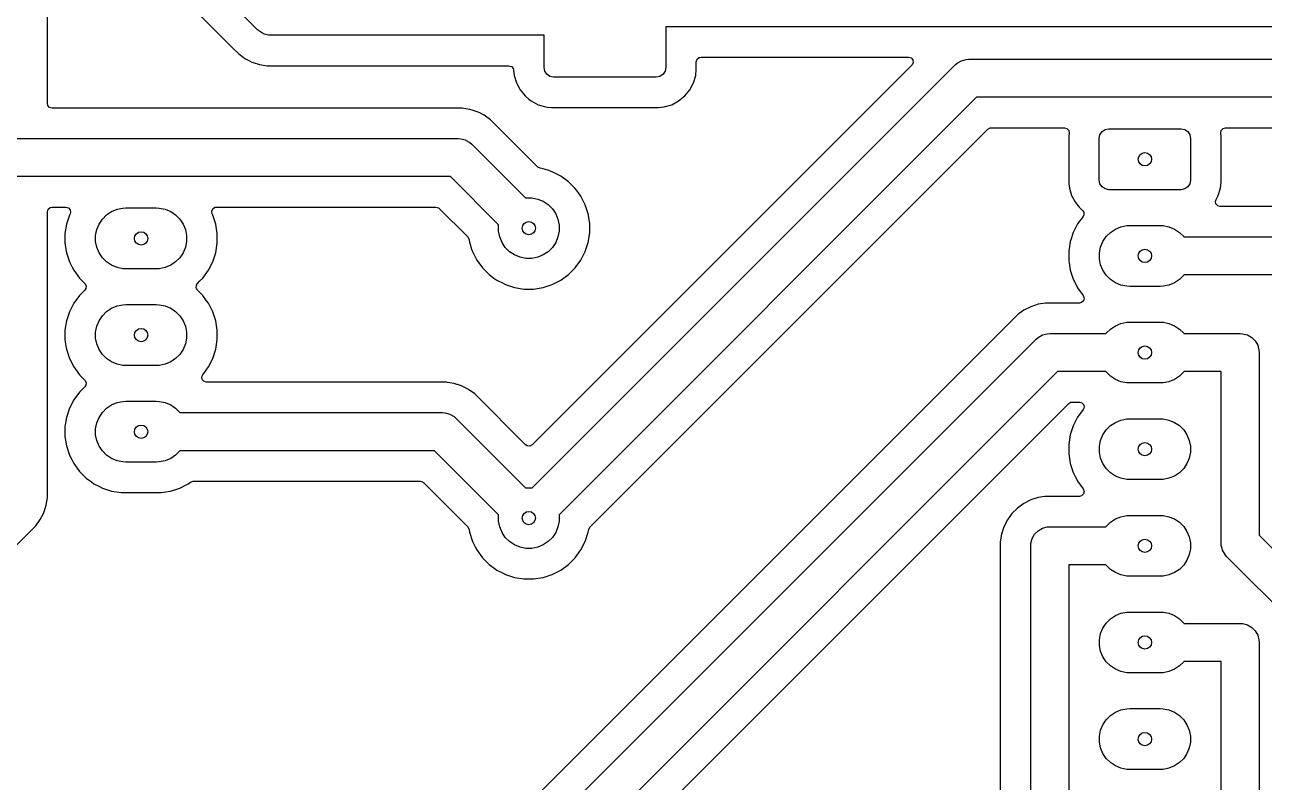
# Model space of a CAD drawing. Extents: x 20 to 124, y -124 to -20.
# Drawn here: x 63.63 to 96.2, y -63.74 to -43.83 of the extents above; entities that cross this region are included whole.
import ezdxf

# ---------------------------------------------------------------- set-up
doc = ezdxf.new("R2010")
doc.units = 0
doc.layers.add('BLACK', color=7, linetype='CONTINUOUS')
doc.layers.add('WHITE', color=7, linetype='CONTINUOUS')

msp = doc.modelspace()

# ---------------------------------------------------------------- linework, layer by layer
at = {"layer": 'BLACK', "linetype": 'CONTINUOUS'}
for p, q in [((69.743047, -43.961054), (59.779347, -33.997353)), ((59.140936, -34.491021), (69.101508, -44.451592)), ((64.2244, -45.8987), (64.2244, -42.086748)), ((69.792211, -44.004169), (69.743047, -43.961054)), ((102.430494, -43.8823), (80.475, -43.8823)), ((80.475, -43.8823), (80.475, -44.9575)), ((69.792219, -44.004177), (69.792211, -44.004169)), ((69.905258, -44.06944), (69.792219, -44.004177)), ((69.931901, -44.076579), (69.905258, -44.06944)), ((70.031337, -44.103223), (69.931901, -44.076579)), ((70.031352, -44.103223), (70.031337, -44.103223)), ((70.0966, -44.1075), (70.031352, -44.103223)), ((77.275, -44.1075), (70.0966, -44.1075)), ((77.275, -44.9575), (77.275, -44.1075)), ((69.101508, -44.451592), (69.101522, -44.451607)), ((69.101522, -44.451607), (69.104633, -44.454718)), ((69.104633, -44.454718), (69.104634, -44.454719)), ((69.104634, -44.454719), (69.249381, -44.599466)), ((69.249381, -44.599466), (69.249384, -44.599468)), ((69.249384, -44.599468), (69.249388, -44.599472)), ((69.249388, -44.599472), (69.364081, -44.6828)), ((69.364081, -44.6828), (69.41499, -44.719787)), ((69.41499, -44.719787), (69.53422, -44.780538)), ((69.53422, -44.780538), (69.597381, -44.812721)), ((69.597381, -44.812721), (69.597384, -44.812722)), ((69.597384, -44.812722), (69.633471, -44.824447)), ((69.633471, -44.824447), (69.792066, -44.875977)), ((69.792066, -44.875977), (69.994248, -44.908)), ((69.994248, -44.908), (69.994249, -44.908)), ((69.994249, -44.908), (70.198952, -44.908)), ((70.198952, -44.908), (76.352155, -44.908)), ((76.352155, -44.908), (76.419194, -44.927685)), ((76.419194, -44.927685), (76.464949, -44.980489)), ((76.962278, -56.003115), (88.080146, -44.885247)), ((86.938834, -44.894481), (76.96268, -54.870633)), ((81.2755, -44.8068), (81.295185, -44.739761)), ((81.2755, -45.009108), (81.2755, -44.8068)), ((81.295185, -44.739761), (81.347989, -44.694006)), ((81.347989, -44.694006), (81.3995, -44.6828)), ((81.3995, -44.6828), (86.851153, -44.6828)), ((86.851153, -44.6828), (86.918192, -44.702485)), ((86.918192, -44.702485), (86.963947, -44.755289)), ((86.944866, -44.888003), (86.938834, -44.894481)), ((86.973891, -44.824447), (86.944866, -44.888003)), ((86.963947, -44.755289), (86.973891, -44.824447)), ((88.080146, -44.885247), (88.12931, -44.842131)), ((88.12931, -44.842131), (88.129319, -44.842123)), ((88.129319, -44.842123), (88.242358, -44.77686)), ((88.242358, -44.77686), (88.368437, -44.743077)), ((88.368437, -44.743077), (88.368452, -44.743077)), ((88.368452, -44.743077), (88.4337, -44.7388)), ((88.4337, -44.7388), (101.9461, -44.7388)), ((76.464949, -44.980489), (76.475558, -45.019846)), ((76.475558, -45.019846), (76.489699, -45.163432)), ((76.489699, -45.163432), (76.4897, -45.163434)), ((76.4897, -45.163434), (76.549768, -45.361454)), ((77.29403, -45.053171), (77.275, -44.9575)), ((77.348223, -45.134277), (77.29403, -45.053171)), ((77.429329, -45.18847), (77.348223, -45.134277)), ((77.525, -45.2075), (77.429329, -45.18847)), ((80.225, -45.2075), (77.525, -45.2075)), ((80.320671, -45.18847), (80.225, -45.2075)), ((80.401777, -45.134277), (80.320671, -45.18847)), ((80.45597, -45.053171), (80.401777, -45.134277)), ((80.475, -44.9575), (80.45597, -45.053171)), ((81.200232, -45.361454), (81.2603, -45.163434)), ((81.2603, -45.163434), (81.2755, -45.009108)), ((76.549768, -45.361454), (76.647315, -45.54395)), ((76.647315, -45.54395), (76.647317, -45.543952)), ((76.647317, -45.543952), (76.778589, -45.70391)), ((80.97141, -45.70391), (81.102685, -45.54395)), ((81.102685, -45.54395), (81.200232, -45.361454)), ((64.235606, -45.950211), (64.2244, -45.8987)), ((76.778589, -45.70391), (76.875209, -45.783202)), ((76.875209, -45.783202), (76.93855, -45.835185)), ((76.93855, -45.835185), (77.121046, -45.932732)), ((88.640807, -45.7388), (77.669384, -56.710221)), ((80.628954, -45.932732), (80.81145, -45.835185)), ((80.81145, -45.835185), (80.97141, -45.70391)), ((101.738994, -45.7388), (88.640807, -45.7388)), ((64.281361, -46.003015), (64.235606, -45.950211)), ((64.3484, -46.0227), (64.281361, -46.003015)), ((75.123051, -46.0227), (64.3484, -46.0227)), ((75.123052, -46.0227), (75.123051, -46.0227)), ((75.16992, -46.030123), (75.123052, -46.0227)), ((75.325232, -46.054722), (75.16992, -46.030123)), ((75.325235, -46.054723), (75.325232, -46.054722)), ((75.388096, -46.075148), (75.325235, -46.054723)), ((75.519919, -46.11798), (75.388096, -46.075148)), ((75.584214, -46.15074), (75.519919, -46.11798)), ((75.702311, -46.210913), (75.584214, -46.15074)), ((75.867919, -46.331234), (75.702311, -46.210913)), ((77.121046, -45.932732), (77.319066, -45.9928)), ((77.319066, -45.9928), (77.319065, -45.9928)), ((77.319065, -45.9928), (77.357647, -45.9966)), ((77.357647, -45.9966), (77.473392, -46.008)), ((77.473392, -46.008), (77.473395, -46.008)), ((77.473395, -46.008), (80.276605, -46.008)), ((80.276605, -46.008), (80.276608, -46.008)), ((80.276608, -46.008), (80.430934, -45.9928)), ((80.430934, -45.9928), (80.628954, -45.932732)), ((75.867921, -46.331236), (75.867919, -46.331234)), ((77.106408, -47.569723), (75.867921, -46.331236)), ((78.482757, -57.028926), (88.936066, -46.575619)), ((88.936066, -46.575619), (88.997389, -46.542134)), ((88.997389, -46.542134), (89.023747, -46.5393)), ((89.023747, -46.5393), (90.950005, -46.5393)), ((90.950005, -46.5393), (91.017044, -46.558985)), ((91.017044, -46.558985), (91.062799, -46.611789)), ((92.019329, -46.58653), (92.115, -46.5675)), ((92.115, -46.5675), (94.015, -46.5675)), ((94.015, -46.5675), (94.110671, -46.58653)), ((95.069611, -46.606808), (95.117675, -46.556098)), ((95.117675, -46.556098), (95.179995, -46.5393)), ((95.179995, -46.5393), (98.708356, -46.5393)), ((63.4239, -46.8232), (75.0207, -46.8232)), ((75.0207, -46.8232), (75.085948, -46.827477)), ((75.085948, -46.827477), (75.085963, -46.827477)), ((75.085963, -46.827477), (75.207284, -46.859985)), ((75.207284, -46.859985), (75.212042, -46.86126)), ((75.212042, -46.86126), (75.325081, -46.926523)), ((91.062799, -46.611789), (91.073407, -46.675452)), ((91.073407, -46.675452), (91.0645, -46.765892)), ((91.0645, -46.765892), (91.0645, -47.969108)), ((91.865, -46.8175), (91.88403, -46.721829)), ((91.865, -47.9175), (91.865, -46.8175)), ((91.88403, -46.721829), (91.938223, -46.640723)), ((91.938223, -46.640723), (92.019329, -46.58653)), ((94.110671, -46.58653), (94.191777, -46.640723)), ((94.191777, -46.640723), (94.24597, -46.721829)), ((94.24597, -46.721829), (94.265, -46.8175)), ((94.265, -46.8175), (94.265, -47.9175)), ((95.056592, -46.675452), (95.069611, -46.606808)), ((95.0655, -46.765892), (95.056592, -46.675452)), ((95.0655, -47.969108), (95.0655, -46.765892)), ((75.325081, -46.926523), (75.325096, -46.926538)), ((75.325096, -46.926538), (75.374253, -46.969647)), ((75.374253, -46.969647), (76.787721, -48.383115)), ((74.813594, -47.8232), (63.4239, -47.8232)), ((76.080615, -49.090221), (74.813594, -47.8232)), ((77.111555, -47.574585), (77.106408, -47.569723)), ((77.174689, -47.604515), (77.111555, -47.574585)), ((77.249783, -47.616409), (77.174689, -47.604515)), ((77.369582, -47.655334), (77.249783, -47.616409)), ((77.489379, -47.694259), (77.369582, -47.655334)), ((77.713845, -47.80863), (77.489379, -47.694259)), ((77.713847, -47.808631), (77.713845, -47.80863)), ((77.713848, -47.808632), (77.713847, -47.808631)), ((77.917649, -47.956701), (77.713848, -47.808632)), ((77.917654, -47.956705), (77.917649, -47.956701)), ((78.095794, -48.134845), (77.917654, -47.956705)), ((78.095798, -48.13485), (78.095794, -48.134845)), ((78.157776, -48.220156), (78.095798, -48.13485)), ((91.0645, -47.969108), (91.069153, -48.016345)), ((91.069153, -48.016345), (91.079699, -48.123432)), ((91.079699, -48.123432), (91.0797, -48.123434)), ((91.0797, -48.123434), (91.139768, -48.321454)), ((91.88403, -48.013171), (91.865, -47.9175)), ((91.938223, -48.094277), (91.88403, -48.013171)), ((92.019329, -48.14847), (91.938223, -48.094277)), ((92.115, -48.1675), (92.019329, -48.14847)), ((94.015, -48.1675), (92.115, -48.1675)), ((94.110671, -48.14847), (94.015, -48.1675)), ((94.191777, -48.094277), (94.110671, -48.14847)), ((94.24597, -48.013171), (94.191777, -48.094277)), ((94.265, -47.9175), (94.24597, -48.013171)), ((94.990232, -48.321454), (95.0503, -48.123434)), ((95.0503, -48.123434), (95.0655, -47.969108)), ((76.787721, -48.383115), (76.796586, -48.381352)), ((76.796586, -48.381352), (76.953414, -48.381352)), ((76.953414, -48.381352), (77.107228, -48.411948)), ((77.107228, -48.411948), (77.252117, -48.471963)), ((77.252117, -48.471963), (77.382515, -48.559092)), ((78.24387, -48.338655), (78.157776, -48.220156)), ((78.287634, -48.424547), (78.24387, -48.338655)), ((78.358239, -48.563116), (78.287634, -48.424547)), ((91.139768, -48.321454), (91.237315, -48.50395)), ((91.237315, -48.50395), (91.335591, -48.6237)), ((94.921748, -48.465353), (94.935128, -48.424547)), ((94.931692, -48.534511), (94.921748, -48.465353)), ((94.935128, -48.424547), (94.99023, -48.321458)), ((94.99023, -48.321458), (94.990231, -48.321456)), ((94.990231, -48.321456), (94.990232, -48.321454)), ((64.2244, -48.7477), (64.244085, -48.680661)), ((64.2244, -56.054148), (64.2244, -48.7477)), ((64.244085, -48.680661), (64.296889, -48.634906)), ((64.296889, -48.634906), (64.3484, -48.6237)), ((64.3484, -48.6237), (64.706114, -48.6237)), ((64.706114, -48.6237), (64.773153, -48.643385)), ((64.801761, -48.833113), (64.72391, -49.072714)), ((64.773153, -48.643385), (64.818908, -48.696189)), ((64.816599, -48.803994), (64.801761, -48.833113)), ((64.828852, -48.765347), (64.816599, -48.803994)), ((64.818908, -48.696189), (64.828852, -48.765347)), ((65.666592, -48.939985), (65.777485, -48.829092)), ((65.777485, -48.829092), (65.907883, -48.741963)), ((65.907883, -48.741963), (66.052772, -48.681948)), ((66.052772, -48.681948), (66.206586, -48.651352)), ((66.206586, -48.651352), (66.285, -48.6475)), ((66.285, -48.6475), (67.085, -48.6475)), ((67.085, -48.6475), (67.163414, -48.651352)), ((67.163414, -48.651352), (67.317228, -48.681948)), ((67.317228, -48.681948), (67.462117, -48.741963)), ((67.462117, -48.741963), (67.592515, -48.829092)), ((67.592515, -48.829092), (67.703408, -48.939985)), ((68.540505, -48.735325), (68.566782, -48.670585)), ((68.553401, -48.803994), (68.540505, -48.735325)), ((68.568238, -48.833113), (68.553401, -48.803994)), ((68.566782, -48.670585), (68.623889, -48.630328)), ((68.568239, -48.833118), (68.568238, -48.833113)), ((68.568241, -48.833121), (68.568239, -48.833118)), ((68.64609, -49.072715), (68.568241, -48.833121)), ((68.623889, -48.630328), (68.663886, -48.6237)), ((68.663886, -48.6237), (74.430653, -48.6237)), ((74.430653, -48.6237), (74.497692, -48.643385)), ((74.497692, -48.643385), (74.518334, -48.660019)), ((74.518334, -48.660019), (75.267223, -49.408908)), ((77.382515, -48.559092), (77.493408, -48.669985)), ((77.493408, -48.669985), (77.580537, -48.800383)), ((77.580537, -48.800383), (77.640552, -48.945272)), ((78.358239, -48.563118), (78.358239, -48.563116)), ((78.358241, -48.563121), (78.358239, -48.563118)), ((78.43609, -48.802715), (78.358241, -48.563121)), ((78.4755, -49.051538), (78.43609, -48.802715)), ((91.335591, -48.6237), (91.36859, -48.66391)), ((91.36859, -48.66391), (91.417049, -48.70368)), ((91.417049, -48.70368), (91.456383, -48.761426)), ((91.458254, -48.83127), (91.438703, -48.872418)), ((91.456383, -48.761426), (91.458254, -48.83127)), ((94.977447, -48.587315), (94.931692, -48.534511)), ((95.044486, -48.607), (94.977447, -48.587315)), ((98.963858, -48.607), (95.044486, -48.607)), ((64.72391, -49.072714), (64.6845, -49.321538)), ((65.519448, -49.215272), (65.579463, -49.070383)), ((65.579463, -49.070383), (65.666592, -48.939985)), ((67.703408, -48.939985), (67.790537, -49.070383)), ((67.790537, -49.070383), (67.850552, -49.215272)), ((68.6855, -49.321538), (68.64609, -49.072715)), ((76.078852, -49.099086), (76.080615, -49.090221)), ((76.078852, -49.255914), (76.078852, -49.099086)), ((77.640552, -48.945272), (77.671148, -49.099086)), ((77.671148, -49.099086), (77.671148, -49.255914)), ((78.4755, -49.303462), (78.4755, -49.051538)), ((91.296129, -49.068655), (91.18176, -49.293116)), ((91.438703, -48.872418), (91.296129, -49.068655)), ((92.287883, -49.201963), (92.432772, -49.141948)), ((92.432772, -49.141948), (92.586586, -49.111352)), ((92.586586, -49.111352), (92.665, -49.1075)), ((92.665, -49.1075), (93.465, -49.1075)), ((93.465, -49.1075), (93.543414, -49.111352)), ((93.543414, -49.111352), (93.697228, -49.141948)), ((93.697228, -49.141948), (93.842117, -49.201963)), ((64.6845, -49.321538), (64.6845, -49.573461)), ((65.488852, -49.369086), (65.519448, -49.215272)), ((65.488852, -49.525914), (65.488852, -49.369086)), ((67.850552, -49.215272), (67.881148, -49.369086)), ((67.881148, -49.369086), (67.881148, -49.525914)), ((68.6855, -49.573462), (68.6855, -49.321538)), ((75.267223, -49.408908), (75.300708, -49.470231)), ((75.300708, -49.470231), (75.302015, -49.477189)), ((75.302015, -49.477189), (75.313909, -49.552283)), ((76.109448, -49.409728), (76.078852, -49.255914)), ((76.169463, -49.554617), (76.109448, -49.409728)), ((77.640552, -49.409728), (77.580537, -49.554617)), ((77.671148, -49.255914), (77.640552, -49.409728)), ((78.43609, -49.552285), (78.4755, -49.303462)), ((91.120377, -49.482034), (91.10391, -49.532715)), ((91.18176, -49.293116), (91.120377, -49.482034)), ((91.959463, -49.530383), (92.046592, -49.399985)), ((92.046592, -49.399985), (92.157485, -49.289092)), ((92.157485, -49.289092), (92.287883, -49.201963)), ((93.842117, -49.201963), (93.972515, -49.289092)), ((93.972515, -49.289092), (94.083408, -49.399985)), ((94.083408, -49.399985), (94.088429, -49.4075)), ((94.088429, -49.4075), (99.661571, -49.4075)), ((64.6845, -49.573461), (64.72391, -49.822285)), ((64.72391, -49.822285), (64.80176, -50.061883)), ((65.519448, -49.679728), (65.488852, -49.525914)), ((65.579463, -49.824617), (65.519448, -49.679728)), ((65.666592, -49.955015), (65.579463, -49.824617)), ((67.790537, -49.824617), (67.703408, -49.955015)), ((67.850552, -49.679728), (67.790537, -49.824617)), ((67.881148, -49.525914), (67.850552, -49.679728)), ((68.568241, -50.061879), (68.64609, -49.822285)), ((68.64609, -49.822285), (68.6855, -49.573462)), ((75.313909, -49.552283), (75.320791, -49.573462)), ((75.320791, -49.573462), (75.371827, -49.730536)), ((75.371827, -49.730536), (75.39176, -49.791881)), ((75.39176, -49.791881), (75.506132, -50.016348)), ((76.256592, -49.685015), (76.169463, -49.554617)), ((76.367485, -49.795908), (76.256592, -49.685015)), ((76.497883, -49.883037), (76.367485, -49.795908)), ((77.382515, -49.795908), (77.252117, -49.883037)), ((77.493408, -49.685015), (77.382515, -49.795908)), ((77.580537, -49.554617), (77.493408, -49.685015)), ((78.24387, -50.016345), (78.358241, -49.791879)), ((78.358241, -49.791879), (78.43609, -49.552285)), ((91.10391, -49.532715), (91.0645, -49.781538)), ((91.0645, -49.781538), (91.0645, -50.033462)), ((91.868852, -49.829086), (91.899448, -49.675272)), ((91.868852, -49.985914), (91.868852, -49.829086)), ((91.899448, -49.675272), (91.959463, -49.530383)), ((64.80176, -50.061883), (64.873884, -50.203432)), ((65.777485, -50.065908), (65.666592, -49.955015)), ((65.907883, -50.153037), (65.777485, -50.065908)), ((66.052772, -50.213052), (65.907883, -50.153037)), ((67.462117, -50.153037), (67.317228, -50.213052)), ((67.592515, -50.065908), (67.462117, -50.153037)), ((67.703408, -49.955015), (67.592515, -50.065908)), ((68.45387, -50.286345), (68.568241, -50.061879)), ((75.506132, -50.016348), (75.654201, -50.220149)), ((76.642772, -49.943052), (76.497883, -49.883037)), ((76.796586, -49.973648), (76.642772, -49.943052)), ((76.953414, -49.973648), (76.796586, -49.973648)), ((77.107228, -49.943052), (76.953414, -49.973648)), ((77.252117, -49.883037), (77.107228, -49.943052)), ((78.095793, -50.220156), (78.24387, -50.016345)), ((91.0645, -50.033462), (91.073284, -50.088923)), ((91.073284, -50.088923), (91.10391, -50.282285)), ((91.899448, -50.139728), (91.868852, -49.985914)), ((91.959463, -50.284617), (91.899448, -50.139728)), ((64.873884, -50.203432), (64.914061, -50.282285)), ((64.914061, -50.282285), (64.916132, -50.286348)), ((64.916132, -50.286348), (65.064201, -50.490149)), ((66.206586, -50.243648), (66.052772, -50.213052)), ((66.285, -50.2475), (66.206586, -50.243648)), ((67.085, -50.2475), (66.285, -50.2475)), ((67.163414, -50.243648), (67.085, -50.2475)), ((67.317228, -50.213052), (67.163414, -50.243648)), ((68.305793, -50.490156), (68.45387, -50.286345)), ((75.654201, -50.220149), (75.654205, -50.220154)), ((75.654205, -50.220154), (75.832345, -50.398294)), ((75.832345, -50.398294), (75.83235, -50.398298)), ((75.83235, -50.398298), (75.958773, -50.490149)), ((77.713845, -50.54637), (77.917656, -50.398293)), ((77.917656, -50.398293), (78.095793, -50.220156)), ((91.10391, -50.282285), (91.18176, -50.521883)), ((92.046592, -50.415015), (91.959463, -50.284617)), ((92.157485, -50.525908), (92.046592, -50.415015)), ((94.083408, -50.415015), (93.972515, -50.525908)), ((94.088429, -50.4075), (94.083408, -50.415015)), ((98.368794, -50.4075), (94.088429, -50.4075)), ((65.064201, -50.490149), (65.064205, -50.490154)), ((65.064205, -50.490154), (65.20387, -50.629819)), ((65.20387, -50.805181), (65.064205, -50.944845)), ((65.20387, -50.629819), (65.237355, -50.691142)), ((65.232371, -50.760834), (65.20387, -50.805181)), ((65.237355, -50.691142), (65.232371, -50.760834)), ((68.132645, -50.743858), (68.137629, -50.674166)), ((68.16613, -50.805181), (68.132645, -50.743858)), ((68.137629, -50.674166), (68.16613, -50.629819)), ((68.16613, -50.629819), (68.223, -50.572949)), ((68.305794, -50.944845), (68.16613, -50.805181)), ((68.223, -50.572949), (68.305793, -50.490156)), ((75.958773, -50.490149), (76.036155, -50.54637)), ((76.036155, -50.54637), (76.179184, -50.619247)), ((76.179184, -50.619247), (76.260616, -50.660739)), ((76.260616, -50.660739), (76.260618, -50.660739)), ((76.260618, -50.660739), (76.260621, -50.660741)), ((76.260621, -50.660741), (76.500215, -50.73859)), ((76.500215, -50.73859), (76.749038, -50.778)), ((76.749038, -50.778), (76.749039, -50.778)), ((76.749039, -50.778), (77.000961, -50.778)), ((77.000961, -50.778), (77.000962, -50.778)), ((77.000962, -50.778), (77.249785, -50.73859)), ((77.249785, -50.73859), (77.489379, -50.660741)), ((77.489379, -50.660741), (77.713845, -50.54637)), ((91.18176, -50.521883), (91.236757, -50.629819)), ((91.236757, -50.629819), (91.294889, -50.74391)), ((91.294889, -50.74391), (91.296132, -50.746348)), ((91.296132, -50.746348), (91.444176, -50.950115)), ((92.287883, -50.613037), (92.157485, -50.525908)), ((92.432772, -50.673052), (92.287883, -50.613037)), ((92.586586, -50.703648), (92.432772, -50.673052)), ((92.665, -50.7075), (92.586586, -50.703648)), ((93.465, -50.7075), (92.665, -50.7075)), ((93.543414, -50.703648), (93.465, -50.7075)), ((93.697228, -50.673052), (93.543414, -50.703648)), ((93.842117, -50.613037), (93.697228, -50.673052)), ((93.972515, -50.525908), (93.842117, -50.613037)), ((65.064201, -50.94485), (64.916132, -51.148651)), ((65.064205, -50.944845), (65.064201, -50.94485)), ((68.305798, -50.94485), (68.305794, -50.944845)), ((68.406877, -51.083975), (68.305798, -50.94485)), ((68.45387, -51.148655), (68.406877, -51.083975)), ((91.401724, -51.13267), (91.343858, -51.147)), ((91.45183, -51.083975), (91.401724, -51.13267)), ((91.444176, -50.950115), (91.467656, -51.015921)), ((91.467656, -51.015921), (91.45183, -51.083975)), ((64.774981, -51.455534), (64.72391, -51.612715)), ((64.80176, -51.373116), (64.774981, -51.455534)), ((64.916132, -51.148651), (64.80176, -51.373116)), ((65.666592, -51.479985), (65.777485, -51.369092)), ((65.777485, -51.369092), (65.907883, -51.281963)), ((65.907883, -51.281963), (66.052772, -51.221948)), ((66.052772, -51.221948), (66.206586, -51.191352)), ((66.206586, -51.191352), (66.285, -51.1875)), ((66.285, -51.1875), (67.085, -51.1875)), ((67.085, -51.1875), (67.163414, -51.191352)), ((67.163414, -51.191352), (67.317228, -51.221948)), ((67.317228, -51.221948), (67.462117, -51.281963)), ((67.462117, -51.281963), (67.592515, -51.369092)), ((67.592515, -51.369092), (67.703408, -51.479985)), ((68.514764, -51.268166), (68.45387, -51.148655)), ((68.568239, -51.373116), (68.514764, -51.268166)), ((68.568239, -51.373118), (68.568239, -51.373116)), ((68.568241, -51.373121), (68.568239, -51.373118)), ((68.64609, -51.612715), (68.568241, -51.373121)), ((89.716084, -51.45553), (73.749236, -67.422378)), ((89.76397, -51.420741), (89.716084, -51.45553)), ((89.763971, -51.42074), (89.76397, -51.420741)), ((89.881686, -51.335215), (89.763971, -51.42074)), ((90.064076, -51.242281), (89.881686, -51.335215)), ((90.258765, -51.179022), (90.064076, -51.242281)), ((90.450499, -51.148655), (90.258765, -51.179022)), ((90.460948, -51.147), (90.450499, -51.148655)), ((91.343858, -51.147), (90.460948, -51.147)), ((64.72391, -51.612715), (64.6845, -51.861538)), ((65.488852, -51.909086), (65.519448, -51.755272)), ((65.519448, -51.755272), (65.579463, -51.610383)), ((65.579463, -51.610383), (65.666592, -51.479985)), ((67.703408, -51.479985), (67.790537, -51.610383)), ((67.790537, -51.610383), (67.850552, -51.755272)), ((67.850552, -51.755272), (67.881148, -51.909086)), ((68.6855, -51.861538), (68.64609, -51.612715)), ((92.157485, -51.829092), (92.287883, -51.741963)), ((92.287883, -51.741963), (92.432772, -51.681948)), ((92.432772, -51.681948), (92.586586, -51.651352)), ((92.586586, -51.651352), (92.665, -51.6475)), ((92.665, -51.6475), (93.465, -51.6475)), ((93.465, -51.6475), (93.543414, -51.651352)), ((93.543414, -51.651352), (93.697228, -51.681948)), ((93.697228, -51.681948), (93.842117, -51.741963)), ((93.842117, -51.741963), (93.972515, -51.829092)), ((64.6845, -51.861538), (64.6845, -52.113462)), ((64.6845, -52.113462), (64.709378, -52.270534)), ((65.488852, -52.065914), (65.488852, -51.909086)), ((65.519448, -52.219728), (65.488852, -52.065914)), ((67.881148, -52.065914), (67.850552, -52.219728)), ((67.881148, -51.909086), (67.881148, -52.065914)), ((68.64609, -52.362285), (68.6855, -52.113462)), ((68.6855, -52.113462), (68.6855, -51.861538)), ((74.387647, -67.916047), (90.209746, -52.093947)), ((90.209746, -52.093947), (90.25891, -52.050831)), ((90.25891, -52.050831), (90.258919, -52.050823)), ((90.258919, -52.050823), (90.371958, -51.98556)), ((90.371958, -51.98556), (90.498037, -51.951777)), ((90.498037, -51.951777), (90.498052, -51.951777)), ((90.498052, -51.951777), (90.5633, -51.9475)), ((90.5633, -51.9475), (92.041571, -51.9475)), ((92.041571, -51.9475), (92.046592, -51.939985)), ((92.046592, -51.939985), (92.157485, -51.829092)), ((93.972515, -51.829092), (94.083408, -51.939985)), ((94.083408, -51.939985), (94.088429, -51.9475)), ((94.088429, -51.9475), (95.5667, -51.9475)), ((95.5667, -51.9475), (95.631963, -51.951778)), ((95.631963, -51.951778), (95.758042, -51.98556)), ((95.758042, -51.98556), (95.871081, -52.050823)), ((95.871081, -52.050823), (95.963377, -52.143119)), ((64.709378, -52.270534), (64.72391, -52.362285)), ((64.72391, -52.362285), (64.80176, -52.601883)), ((65.579463, -52.364617), (65.519448, -52.219728)), ((65.666592, -52.495015), (65.579463, -52.364617)), ((67.790537, -52.364617), (67.703408, -52.495015)), ((67.850552, -52.219728), (67.790537, -52.364617)), ((68.568241, -52.601879), (68.64609, -52.362285)), ((95.963377, -52.143119), (96.02864, -52.256158)), ((96.02864, -52.256158), (96.062422, -52.382237)), ((96.062422, -52.382237), (96.0667, -52.4475)), ((64.80176, -52.601883), (64.916132, -52.826348)), ((65.777485, -52.605908), (65.666592, -52.495015)), ((65.907883, -52.693037), (65.777485, -52.605908)), ((66.052772, -52.753052), (65.907883, -52.693037)), ((66.206586, -52.783648), (66.052772, -52.753052)), ((67.317228, -52.753052), (67.163414, -52.783648)), ((67.462117, -52.693037), (67.317228, -52.753052)), ((67.592515, -52.605908), (67.462117, -52.693037)), ((67.703408, -52.495015), (67.592515, -52.605908)), ((68.45387, -52.826345), (68.568241, -52.601879)), ((96.0667, -52.4475), (96.0667, -57.243793)), ((64.916132, -52.826348), (65.064201, -53.030149)), ((65.064201, -53.030149), (65.064205, -53.030154)), ((65.064205, -53.030154), (65.20387, -53.169819)), ((66.285, -52.7875), (66.206586, -52.783648)), ((67.085, -52.7875), (66.285, -52.7875)), ((67.163414, -52.783648), (67.085, -52.7875)), ((68.283404, -53.085353), (68.305824, -53.030115)), ((68.293348, -53.154511), (68.283404, -53.085353)), ((68.305824, -53.030115), (68.394103, -52.908606)), ((68.394103, -52.908606), (68.45387, -52.826345)), ((90.770407, -52.9475), (75.2412, -68.476706)), ((92.041571, -52.9475), (90.770407, -52.9475)), ((92.046592, -52.955015), (92.041571, -52.9475)), ((92.157485, -53.065908), (92.046592, -52.955015)), ((92.287883, -53.153037), (92.157485, -53.065908)), ((93.972515, -53.065908), (93.842117, -53.153037)), ((94.083408, -52.955015), (93.972515, -53.065908)), ((94.088429, -52.9475), (94.083408, -52.955015)), ((95.0667, -52.9475), (94.088429, -52.9475)), ((95.0667, -57.4509), (95.0667, -52.9475)), ((65.20387, -53.345181), (65.064205, -53.484845)), ((65.20387, -53.169819), (65.237355, -53.231142)), ((65.232371, -53.300834), (65.20387, -53.345181)), ((65.237355, -53.231142), (65.232371, -53.300834)), ((68.339103, -53.207315), (68.293348, -53.154511)), ((68.406142, -53.227), (68.339103, -53.207315)), ((74.707351, -53.227), (68.406142, -53.227)), ((74.707352, -53.227), (74.707351, -53.227)), ((74.733503, -53.231142), (74.707352, -53.227)), ((74.909532, -53.259022), (74.733503, -53.231142)), ((74.985968, -53.283858), (74.909532, -53.259022)), ((74.998716, -53.288), (74.985968, -53.283858)), ((75.104219, -53.32228), (74.998716, -53.288)), ((75.171124, -53.35637), (75.104219, -53.32228)), ((75.286611, -53.415213), (75.171124, -53.35637)), ((75.452219, -53.535534), (75.286611, -53.415213)), ((92.432772, -53.213052), (92.287883, -53.153037)), ((92.586586, -53.243648), (92.432772, -53.213052)), ((92.665, -53.2475), (92.586586, -53.243648)), ((93.465, -53.2475), (92.665, -53.2475)), ((93.543414, -53.243648), (93.465, -53.2475)), ((93.697228, -53.213052), (93.543414, -53.243648)), ((93.842117, -53.153037), (93.697228, -53.213052)), ((64.916132, -53.688651), (64.80176, -53.913116)), ((65.064201, -53.48485), (64.916132, -53.688651)), ((65.064205, -53.484845), (65.064201, -53.48485)), ((66.052772, -53.761948), (66.206586, -53.731352)), ((66.206586, -53.731352), (66.285, -53.7275)), ((66.285, -53.7275), (67.085, -53.7275)), ((67.085, -53.7275), (67.163414, -53.731352)), ((67.163414, -53.731352), (67.317228, -53.761948)), ((75.45222, -53.535535), (75.452219, -53.535534)), ((75.452221, -53.535536), (75.45222, -53.535535)), ((76.787318, -54.870633), (75.452221, -53.535536)), ((64.80176, -53.913116), (64.72391, -54.152714)), ((65.579463, -54.150383), (65.666592, -54.019985)), ((65.666592, -54.019985), (65.777485, -53.909092)), ((65.777485, -53.909092), (65.907883, -53.821963)), ((65.907883, -53.821963), (66.052772, -53.761948)), ((67.317228, -53.761948), (67.462117, -53.821963)), ((67.462117, -53.821963), (67.592515, -53.909092)), ((67.592515, -53.909092), (67.703408, -54.019985)), ((67.703408, -54.019985), (67.708429, -54.0275)), ((67.708429, -54.0275), (74.605, -54.0275)), ((74.605, -54.0275), (74.670248, -54.031777)), ((74.670248, -54.031777), (74.670263, -54.031777)), ((74.670263, -54.031777), (74.796342, -54.06556)), ((74.796342, -54.06556), (74.909381, -54.130823)), ((76.078019, -68.771966), (91.065666, -53.784319)), ((91.065666, -53.784319), (91.092593, -53.769615)), ((91.092593, -53.769615), (91.118412, -53.753023)), ((91.118412, -53.753023), (91.124612, -53.752131)), ((91.124612, -53.752131), (91.126989, -53.750834)), ((91.126989, -53.750834), (91.153347, -53.748)), ((91.153347, -53.748), (91.343858, -53.748)), ((91.444176, -53.944885), (91.296132, -54.148651)), ((91.343858, -53.748), (91.410897, -53.767685)), ((91.410897, -53.767685), (91.456652, -53.820489)), ((91.466596, -53.889647), (91.444176, -53.944885)), ((91.456652, -53.820489), (91.466596, -53.889647)), ((64.72391, -54.152714), (64.6845, -54.401538)), ((65.488852, -54.449086), (65.519448, -54.295272)), ((65.519448, -54.295272), (65.579463, -54.150383)), ((74.909381, -54.130823), (74.909396, -54.130838)), ((74.909396, -54.130838), (74.958553, -54.173947)), ((74.958553, -54.173947), (76.787721, -56.003115)), ((91.18176, -54.373116), (91.10391, -54.612714)), ((91.296132, -54.148651), (91.18176, -54.373116)), ((92.046592, -54.479985), (92.157485, -54.369092)), ((92.157485, -54.369092), (92.287883, -54.281963)), ((92.287883, -54.281963), (92.432772, -54.221948)), ((92.432772, -54.221948), (92.586586, -54.191352)), ((92.586586, -54.191352), (92.665, -54.1875)), ((92.665, -54.1875), (93.465, -54.1875)), ((93.465, -54.1875), (93.543414, -54.191352)), ((93.543414, -54.191352), (93.697228, -54.221948)), ((93.697228, -54.221948), (93.842117, -54.281963)), ((93.842117, -54.281963), (93.972515, -54.369092)), ((93.972515, -54.369092), (94.083408, -54.479985)), ((64.6845, -54.401538), (64.6845, -54.653461)), ((64.6845, -54.653461), (64.72391, -54.902285)), ((65.488852, -54.605914), (65.488852, -54.449086)), ((65.519448, -54.759728), (65.488852, -54.605914)), ((91.10391, -54.612715), (91.0645, -54.861538)), ((91.10391, -54.612714), (91.10391, -54.612715)), ((91.899448, -54.755272), (91.959463, -54.610383)), ((91.959463, -54.610383), (92.046592, -54.479985)), ((94.083408, -54.479985), (94.170537, -54.610383)), ((94.170537, -54.610383), (94.230552, -54.755272)), ((64.72391, -54.902285), (64.80176, -55.141883)), ((65.579463, -54.904617), (65.519448, -54.759728)), ((65.666592, -55.035015), (65.579463, -54.904617)), ((65.777485, -55.145908), (65.666592, -55.035015)), ((67.703408, -55.035015), (67.592515, -55.145908)), ((67.708429, -55.0275), (67.703408, -55.035015)), ((74.397894, -55.0275), (67.708429, -55.0275)), ((76.080615, -56.710221), (74.397894, -55.0275)), ((76.831665, -54.899134), (76.787318, -54.870633)), ((76.901357, -54.904118), (76.831665, -54.899134)), ((76.96268, -54.870633), (76.901357, -54.904118)), ((91.0645, -54.861538), (91.0645, -55.113462)), ((91.868852, -54.909086), (91.899448, -54.755272)), ((91.868852, -55.065914), (91.868852, -54.909086)), ((94.230552, -54.755272), (94.261148, -54.909086)), ((94.261148, -54.909086), (94.261148, -55.065914)), ((64.80176, -55.141883), (64.860701, -55.25756)), ((64.860701, -55.25756), (64.914061, -55.362285)), ((64.914061, -55.362285), (64.916132, -55.366348)), ((64.916132, -55.366348), (65.064201, -55.570149)), ((65.907883, -55.233037), (65.777485, -55.145908)), ((66.052772, -55.293052), (65.907883, -55.233037)), ((66.206586, -55.323648), (66.052772, -55.293052)), ((66.285, -55.3275), (66.206586, -55.323648)), ((67.085, -55.3275), (66.285, -55.3275)), ((67.163414, -55.323648), (67.085, -55.3275)), ((67.317228, -55.293052), (67.163414, -55.323648)), ((67.462117, -55.233037), (67.317228, -55.293052)), ((67.592515, -55.145908), (67.462117, -55.233037)), ((91.0645, -55.113462), (91.092783, -55.292034)), ((91.092783, -55.292034), (91.10391, -55.362285)), ((91.10391, -55.362285), (91.18176, -55.601883)), ((91.899448, -55.219728), (91.868852, -55.065914)), ((91.959463, -55.364617), (91.899448, -55.219728)), ((92.046592, -55.495015), (91.959463, -55.364617)), ((94.170537, -55.364617), (94.083408, -55.495015)), ((94.230552, -55.219728), (94.170537, -55.364617)), ((94.261148, -55.065914), (94.230552, -55.219728)), ((65.064201, -55.570149), (65.064205, -55.570154)), ((65.064205, -55.570154), (65.242345, -55.748294)), ((91.18176, -55.601883), (91.233374, -55.70318)), ((92.157485, -55.605908), (92.046592, -55.495015)), ((92.287883, -55.693037), (92.157485, -55.605908)), ((92.432772, -55.753052), (92.287883, -55.693037)), ((93.842117, -55.693037), (93.697228, -55.753052)), ((93.972515, -55.605908), (93.842117, -55.693037)), ((94.083408, -55.495015), (93.972515, -55.605908)), ((65.242345, -55.748294), (65.24235, -55.748298)), ((65.24235, -55.748298), (65.381814, -55.849624)), ((65.381814, -55.849624), (65.446155, -55.89637)), ((65.446155, -55.89637), (65.589184, -55.969247)), ((65.589184, -55.969247), (65.670616, -56.010739)), ((65.670616, -56.010739), (65.670618, -56.010739)), ((65.670618, -56.010739), (65.670621, -56.010741)), ((65.670621, -56.010741), (65.910215, -56.08859)), ((67.459785, -56.08859), (67.699379, -56.010741)), ((67.699379, -56.010741), (67.923845, -55.89637)), ((67.923845, -55.89637), (67.985353, -55.851681)), ((67.985353, -55.851681), (68.051158, -55.828202)), ((68.051158, -55.828202), (68.058238, -55.828)), ((68.058238, -55.828), (74.014953, -55.828)), ((74.014953, -55.828), (74.081992, -55.847685)), ((74.081992, -55.847685), (74.102634, -55.864319)), ((74.102634, -55.864319), (75.267223, -57.028907)), ((76.787721, -56.003115), (76.796586, -56.001352)), ((76.796586, -56.001352), (76.953414, -56.001352)), ((76.953414, -56.001352), (76.962278, -56.003115)), ((91.233374, -55.70318), (91.267532, -55.770219)), ((91.267532, -55.770219), (91.296132, -55.826348)), ((91.296132, -55.826348), (91.444176, -56.030115)), ((92.586586, -55.783648), (92.432772, -55.753052)), ((92.665, -55.7875), (92.586586, -55.783648)), ((93.465, -55.7875), (92.665, -55.7875)), ((93.543414, -55.783648), (93.465, -55.7875)), ((93.697228, -55.753052), (93.543414, -55.783648)), ((64.192377, -56.461035), (64.2244, -56.258852)), ((64.2244, -56.258852), (64.2244, -56.054148)), ((65.910215, -56.08859), (66.159038, -56.128)), ((66.159038, -56.128), (66.159039, -56.128)), ((66.159039, -56.128), (67.210961, -56.128)), ((67.210961, -56.128), (67.210962, -56.128)), ((67.210962, -56.128), (67.459785, -56.08859)), ((90.064076, -56.322281), (89.881686, -56.415215)), ((90.258765, -56.259022), (90.064076, -56.322281)), ((90.436629, -56.230851), (90.258765, -56.259022)), ((90.460948, -56.227), (90.436629, -56.230851)), ((90.665652, -56.227), (90.460948, -56.227)), ((91.343858, -56.227), (90.665652, -56.227)), ((91.401724, -56.21267), (91.343858, -56.227)), ((91.45183, -56.163975), (91.401724, -56.21267)), ((91.444176, -56.030115), (91.467656, -56.095921)), ((91.467656, -56.095921), (91.45183, -56.163975)), ((64.116605, -56.680281), (64.12912, -56.655719)), ((64.12912, -56.655719), (64.163928, -56.54859)), ((64.163928, -56.54859), (64.192377, -56.461035)), ((89.716082, -56.535532), (89.571334, -56.680281)), ((89.716086, -56.535528), (89.716082, -56.535532)), ((89.881686, -56.415215), (89.716086, -56.535528)), ((63.915866, -57.003719), (64.036187, -56.838111)), ((64.036187, -56.838111), (64.116605, -56.680281)), ((76.078852, -56.719086), (76.080615, -56.710221)), ((76.078852, -56.875914), (76.078852, -56.719086)), ((76.109448, -57.029728), (76.078852, -56.875914)), ((77.671148, -56.875914), (77.640552, -57.029728)), ((77.669384, -56.710221), (77.671148, -56.719086)), ((77.671148, -56.719086), (77.671148, -56.875914)), ((89.451015, -56.845886), (89.358081, -57.028276)), ((89.571328, -56.680286), (89.451015, -56.845886)), ((89.571334, -56.680281), (89.571328, -56.680286)), ((92.046592, -57.019985), (92.157485, -56.909092)), ((92.157485, -56.909092), (92.287883, -56.821963)), ((92.287883, -56.821963), (92.432772, -56.761948)), ((92.432772, -56.761948), (92.586586, -56.731352)), ((92.586586, -56.731352), (92.665, -56.7275)), ((92.665, -56.7275), (93.465, -56.7275)), ((93.465, -56.7275), (93.543414, -56.731352)), ((93.543414, -56.731352), (93.697228, -56.761948)), ((93.697228, -56.761948), (93.842117, -56.821963)), ((93.842117, -56.821963), (93.972515, -56.909092)), ((93.972515, -56.909092), (94.083408, -57.019985)), ((56.845067, -64.074518), (63.915866, -57.003719)), ((75.267223, -57.028907), (75.300708, -57.09023)), ((75.300708, -57.09023), (75.302015, -57.097189)), ((75.302015, -57.097189), (75.313909, -57.172282)), ((75.313909, -57.172282), (75.31391, -57.172285)), ((75.31391, -57.172285), (75.391759, -57.411879)), ((76.169463, -57.174617), (76.109448, -57.029728)), ((76.256592, -57.305015), (76.169463, -57.174617)), ((76.367485, -57.415908), (76.256592, -57.305015)), ((77.493408, -57.305015), (77.382515, -57.415908)), ((77.580537, -57.174617), (77.493408, -57.305015)), ((77.640552, -57.029728), (77.580537, -57.174617)), ((78.358241, -57.411879), (78.43609, -57.172285)), ((78.43609, -57.172285), (78.447984, -57.097187)), ((78.447984, -57.097187), (78.477911, -57.034057)), ((78.477911, -57.034057), (78.482757, -57.028926)), ((89.294822, -57.222965), (89.2628, -57.425148)), ((89.358081, -57.028276), (89.294822, -57.222965)), ((90.10136, -57.336158), (90.166623, -57.223119)), ((90.166623, -57.223119), (90.258919, -57.130823)), ((90.258919, -57.130823), (90.371958, -57.06556)), ((90.371958, -57.06556), (90.498037, -57.031778)), ((90.498037, -57.031778), (90.5633, -57.0275)), ((90.5633, -57.0275), (92.041571, -57.0275)), ((92.041571, -57.0275), (92.046592, -57.019985)), ((94.083408, -57.019985), (94.170537, -57.150383)), ((94.170537, -57.150383), (94.230552, -57.295272)), ((94.230552, -57.295272), (94.261148, -57.449086)), ((96.0667, -57.243793), (98.390407, -59.5675)), ((75.391759, -57.411879), (75.465413, -57.556434)), ((75.465413, -57.556434), (75.506132, -57.636348)), ((75.506132, -57.636348), (75.654201, -57.840149)), ((76.497883, -57.503037), (76.367485, -57.415908)), ((76.642772, -57.563052), (76.497883, -57.503037)), ((76.796586, -57.593648), (76.642772, -57.563052)), ((76.953414, -57.593648), (76.796586, -57.593648)), ((77.107228, -57.563052), (76.953414, -57.593648)), ((77.252117, -57.503037), (77.107228, -57.563052)), ((77.382515, -57.415908), (77.252117, -57.503037)), ((78.095793, -57.840156), (78.24387, -57.636345)), ((78.24387, -57.636345), (78.358241, -57.411879)), ((89.2628, -57.425148), (89.2628, -64.501752)), ((90.0633, -57.5275), (90.067578, -57.462237)), ((90.0633, -64.884694), (90.0633, -57.5275)), ((90.067578, -57.462237), (90.10136, -57.336158)), ((94.261148, -57.605914), (94.230552, -57.759728)), ((94.261148, -57.449086), (94.261148, -57.605914)), ((95.070977, -57.516147), (95.0667, -57.4509)), ((95.070977, -57.516163), (95.070977, -57.516147)), ((95.0926, -57.59686), (95.070977, -57.516163)), ((95.10476, -57.642242), (95.0926, -57.59686)), ((95.170023, -57.755281), (95.10476, -57.642242)), ((75.654201, -57.840149), (75.654205, -57.840154)), ((75.654205, -57.840154), (75.832345, -58.018294)), ((77.917656, -58.018293), (78.095793, -57.840156)), ((94.170537, -57.904617), (94.083408, -58.035015)), ((94.230552, -57.759728), (94.170537, -57.904617)), ((95.170038, -57.755296), (95.170023, -57.755281)), ((95.213147, -57.804453), (95.170038, -57.755296)), ((97.829746, -60.421053), (95.213147, -57.804453)), ((75.832345, -58.018294), (75.83235, -58.018298)), ((75.83235, -58.018298), (76.002446, -58.141879)), ((76.002446, -58.141879), (76.036155, -58.16637)), ((76.036155, -58.16637), (76.179184, -58.239247)), ((76.179184, -58.239247), (76.260616, -58.280739)), ((76.260616, -58.280739), (76.260618, -58.280739)), ((76.260618, -58.280739), (76.260621, -58.280741)), ((76.260621, -58.280741), (76.500215, -58.35859)), ((77.249785, -58.35859), (77.489379, -58.280741)), ((77.489379, -58.280741), (77.713845, -58.16637)), ((77.713845, -58.16637), (77.917656, -58.018293)), ((92.041571, -58.0275), (91.0633, -58.0275)), ((91.0633, -58.0275), (91.0633, -65.0918)), ((92.046592, -58.035015), (92.041571, -58.0275)), ((92.157485, -58.145908), (92.046592, -58.035015)), ((92.287883, -58.233037), (92.157485, -58.145908)), ((92.432772, -58.293052), (92.287883, -58.233037)), ((92.586586, -58.323648), (92.432772, -58.293052)), ((93.697228, -58.293052), (93.543414, -58.323648)), ((93.842117, -58.233037), (93.697228, -58.293052)), ((93.972515, -58.145908), (93.842117, -58.233037)), ((94.083408, -58.035015), (93.972515, -58.145908)), ((76.500215, -58.35859), (76.749038, -58.398)), ((76.749038, -58.398), (76.749039, -58.398)), ((76.749039, -58.398), (77.000961, -58.398)), ((77.000961, -58.398), (77.000962, -58.398)), ((77.000962, -58.398), (77.249785, -58.35859)), ((92.665, -58.3275), (92.586586, -58.323648)), ((93.465, -58.3275), (92.665, -58.3275)), ((93.543414, -58.323648), (93.465, -58.3275)), ((92.432772, -59.301948), (92.586586, -59.271352)), ((92.586586, -59.271352), (92.665, -59.2675)), ((92.665, -59.2675), (93.465, -59.2675)), ((93.465, -59.2675), (93.543414, -59.271352)), ((93.543414, -59.271352), (93.697228, -59.301948)), ((91.959463, -59.690383), (92.046592, -59.559985)), ((92.046592, -59.559985), (92.157485, -59.449092)), ((92.157485, -59.449092), (92.287883, -59.361963)), ((92.287883, -59.361963), (92.432772, -59.301948)), ((93.697228, -59.301948), (93.842117, -59.361963)), ((93.842117, -59.361963), (93.972515, -59.449092)), ((93.972515, -59.449092), (94.083408, -59.559985)), ((94.083408, -59.559985), (94.088429, -59.5675)), ((94.088429, -59.5675), (95.5667, -59.5675)), ((95.5667, -59.5675), (95.631963, -59.571778)), ((95.631963, -59.571778), (95.758042, -59.60556)), ((95.758042, -59.60556), (95.871081, -59.670823)), ((91.868852, -59.989086), (91.899448, -59.835272)), ((91.899448, -59.835272), (91.959463, -59.690383)), ((95.871081, -59.670823), (95.963377, -59.763119)), ((95.963377, -59.763119), (96.02864, -59.876158)), ((96.02864, -59.876158), (96.062422, -60.002237)), ((91.868852, -60.145914), (91.868852, -59.989086)), ((91.899448, -60.299728), (91.868852, -60.145914)), ((96.062422, -60.002237), (96.0667, -60.0675)), ((96.0667, -60.0675), (96.0667, -64.7958)), ((91.959463, -60.444617), (91.899448, -60.299728)), ((92.046592, -60.575015), (91.959463, -60.444617)), ((92.157485, -60.685908), (92.046592, -60.575015)), ((94.083408, -60.575015), (93.972515, -60.685908)), ((94.088429, -60.5675), (94.083408, -60.575015)), ((95.0667, -60.5675), (94.088429, -60.5675)), ((95.0667, -64.588693), (95.0667, -60.5675)), ((92.287883, -60.773037), (92.157485, -60.685908)), ((92.432772, -60.833052), (92.287883, -60.773037)), ((92.586586, -60.863648), (92.432772, -60.833052)), ((92.665, -60.8675), (92.586586, -60.863648)), ((93.465, -60.8675), (92.665, -60.8675)), ((93.543414, -60.863648), (93.465, -60.8675)), ((93.697228, -60.833052), (93.543414, -60.863648)), ((93.842117, -60.773037), (93.697228, -60.833052)), ((93.972515, -60.685908), (93.842117, -60.773037)), ((92.287883, -61.901963), (92.432772, -61.841948)), ((92.432772, -61.841948), (92.586586, -61.811352)), ((92.586586, -61.811352), (92.665, -61.8075)), ((92.665, -61.8075), (93.465, -61.8075)), ((93.465, -61.8075), (93.543414, -61.811352)), ((93.543414, -61.811352), (93.697228, -61.841948)), ((93.697228, -61.841948), (93.842117, -61.901963)), ((91.959463, -62.230383), (92.046592, -62.099985)), ((92.046592, -62.099985), (92.157485, -61.989092)), ((92.157485, -61.989092), (92.287883, -61.901963)), ((93.842117, -61.901963), (93.972515, -61.989092)), ((93.972515, -61.989092), (94.083408, -62.099985)), ((94.083408, -62.099985), (94.170537, -62.230383)), ((91.868852, -62.529086), (91.899448, -62.375272)), ((91.868852, -62.685914), (91.868852, -62.529086)), ((91.899448, -62.375272), (91.959463, -62.230383)), ((94.170537, -62.230383), (94.230552, -62.375272)), ((94.230552, -62.375272), (94.261148, -62.529086)), ((94.261148, -62.529086), (94.261148, -62.685914)), ((91.899448, -62.839728), (91.868852, -62.685914)), ((91.959463, -62.984617), (91.899448, -62.839728)), ((94.230552, -62.839728), (94.170537, -62.984617)), ((94.261148, -62.685914), (94.230552, -62.839728)), ((92.046592, -63.115015), (91.959463, -62.984617)), ((92.157485, -63.225908), (92.046592, -63.115015)), ((94.083408, -63.115015), (93.972515, -63.225908)), ((94.170537, -62.984617), (94.083408, -63.115015)), ((92.287883, -63.313037), (92.157485, -63.225908)), ((92.432772, -63.373052), (92.287883, -63.313037)), ((92.586586, -63.403648), (92.432772, -63.373052)), ((92.665, -63.4075), (92.586586, -63.403648)), ((93.465, -63.4075), (92.665, -63.4075)), ((93.543414, -63.403648), (93.465, -63.4075)), ((93.697228, -63.373052), (93.543414, -63.403648)), ((93.842117, -63.313037), (93.697228, -63.373052)), ((93.972515, -63.225908), (93.842117, -63.313037))]:
    msp.add_line(p, q, dxfattribs=at)
at = {"layer": 'BLACK'}
for centre in [(93.065, -47.3675), (76.875, -49.1775), (66.685, -49.4475), (93.065, -49.9075), (66.685, -51.9875), (93.065, -52.4475), (66.685, -54.5275), (93.065, -54.9875), (76.875, -56.7975), (93.065, -57.5275), (93.065, -60.0675), (93.065, -62.6075)]:
    msp.add_circle(centre, 0.175, dxfattribs=at)
at = {"layer": 'WHITE'}
for centre in [(93.065, -47.3675), (76.875, -49.1775), (66.685, -49.4475), (93.065, -49.9075), (66.685, -51.9875), (93.065, -52.4475), (66.685, -54.5275), (93.065, -54.9875), (76.875, -56.7975), (93.065, -57.5275), (93.065, -60.0675), (93.065, -62.6075)]:
    msp.add_circle(centre, 0.175, dxfattribs=at)

doc.saveas('drawing.dxf')
